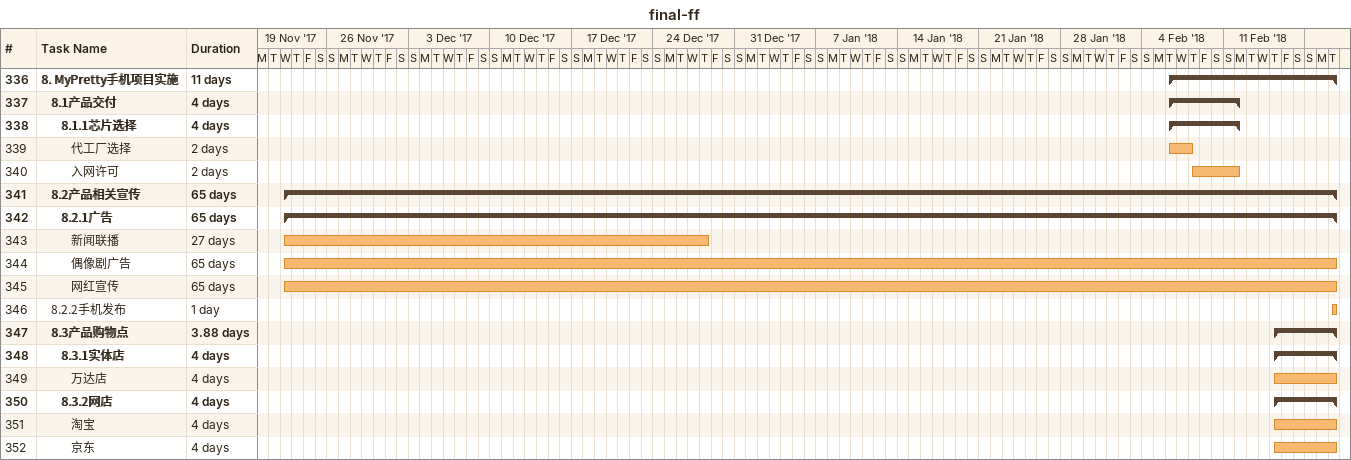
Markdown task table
final-ff

| ID | Level | Task | Duration | Start | Finish |
|---|---|---|---|---|---|
| 336 | 1 | **8. MyPretty手机项目实施** | 11d | 2018-02-06 | 2018-02-20 |
| 337 | 2 | **8.1产品交付** | 4d | 2018-02-06 | 2018-02-12 |
| 338 | 3 | **8.1.1芯片选择** | 4d | 2018-02-06 | 2018-02-12 |
| 339 | 4 | 代工厂选择 | 2d | 2018-02-06 | 2018-02-08 |
| 340 | 4 | 入网许可 | 2d | 2018-02-08 | 2018-02-12 |
| 341 | 2 | **8.2产品相关宣传** | 65d | 2017-11-22 | 2018-02-20 |
| 342 | 3 | **8.2.1广告** | 65d | 2017-11-22 | 2018-02-20 |
| 343 | 4 | 新闻联播 | 27d | 2017-11-22 | 2017-12-28 |
| 344 | 4 | 偶像剧广告 | 65d | 2017-11-22 | 2018-02-20 |
| 345 | 4 | 网红宣传 | 65d | 2017-11-22 | 2018-02-20 |
| 346 | 2 | 8.2.2手机发布 | 1d | 2018-02-20 | 2018-02-20 |
| 347 | 2 | **8.3产品购物点** | 3.88d | 2018-02-15 | 2018-02-20 |
| 348 | 3 | **8.3.1实体店** | 4d | 2018-02-15 | 2018-02-20 |
| 349 | 4 | 万达店 | 4d | 2018-02-15 | 2018-02-20 |
| 350 | 3 | **8.3.2网店** | 4d | 2018-02-15 | 2018-02-20 |
| 351 | 4 | 淘宝 | 4d | 2018-02-15 | 2018-02-20 |
| 352 | 4 | 京东 | 4d | 2018-02-15 | 2018-02-20 |
